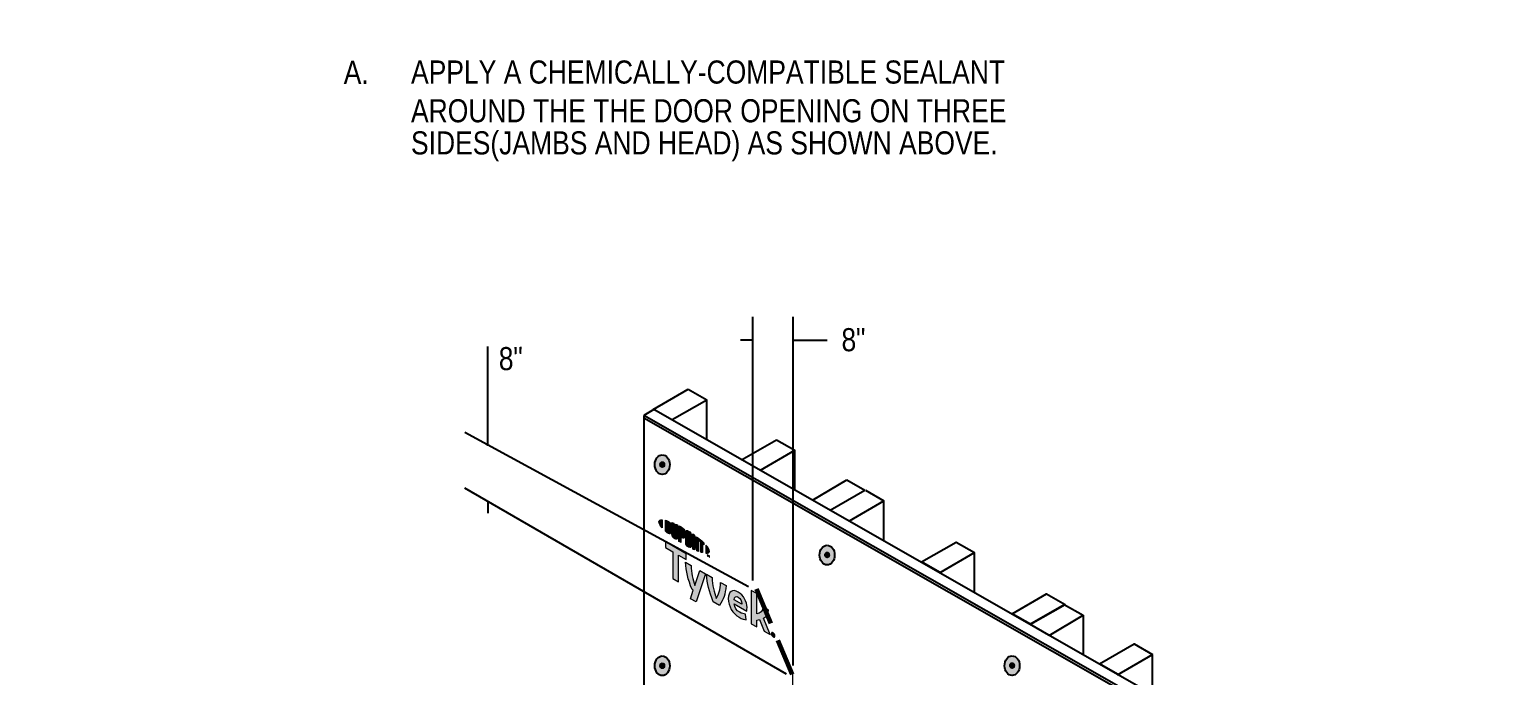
# Model space of a CAD drawing. Header units: inches. Extents: x -26 to 76, y -15 to 22.
# Drawn here: x -9.9 to 0.03, y -0.87 to 3.5 of the extents above; entities that cross this region are included whole.
import ezdxf

# ---------------------------------------------------------------- set-up
doc = ezdxf.new("R2010")
doc.units = ezdxf.units.IN
doc.header["$MEASUREMENT"] = 0
doc.linetypes.add('AI-Linetype-2', pattern=[0.375113, 0.250075, -0.125038])
for name, color, linetype, lineweight in [('.ATI-TEXT_2', 7, 'Continuous', 0), ('G-ANNO-TTLB', 7, 'Continuous', 0), ('LOGOS', 7, 'Continuous', 0), ('TYVEK', 7, 'Continuous', 0)]:
    doc.layers.add(name, color=color, linetype=linetype, lineweight=lineweight)

# ---------------------------------------------------------------- blocks, each defined once
blk = doc.blocks.new('Block_38')
at = {"layer": 'TYVEK', "color": 1, "lineweight": 25, "true_color": 0xff0000}
for p, q in [((-6.7948, 0.6857), (-6.7948, 1.3571)), ((-5.0335, -0.2675), (-6.9511, 0.7761)), ((-4.7752, -0.8599), (-6.9511, 0.3988)), ((-6.7948, 0.3084), (-6.7948, 0.2302))]:
    blk.add_line(p, q, dxfattribs=at)
at = {"layer": 'TYVEK', "insert": (-6.7203, 1.1944), "char_height": 0.2, "attachment_point": 7, "rotation": 0.99986}
blk.add_mtext('\\C1;\\c255;\\FArial Narrow|b0|i0|c1;\\H0.156298;\\W1.000002;8"', dxfattribs=at)
blk = doc.blocks.new('Block_42')
at = {"layer": 'TYVEK', "true_color": 0x003b71, "transparency": 33554687}
h = blk.add_hatch(color=156, dxfattribs=at)
h.dxf.hatch_style = 2
edge = h.paths.add_edge_path()
edge.add_ellipse((-3.2498, -0.8022), major_axis=(0, 0.0664), ratio=0.766948, start_angle=0, end_angle=360)
at = {"layer": 'TYVEK', "color": 252, "lineweight": 25, "true_color": 0x848484}
for p, q in [((-3.2498, -0.7846), (-3.2498, -0.8189)), ((-3.2633, -0.8017), (-3.2362, -0.8017))]:
    blk.add_line(p, q, dxfattribs=at)
at = {"layer": 'TYVEK', "color": 18, "lineweight": 25, "true_color": 0x000000}
blk.add_ellipse((-3.2498, -0.8022), major_axis=(0, 0.0664), ratio=0.766948, dxfattribs=at)
at = {"layer": 'TYVEK', "color": 252, "lineweight": 25, "true_color": 0x848484}
blk.add_ellipse((-3.2498, -0.8017), major_axis=(0, 0.0171), ratio=0.788846, dxfattribs=at)
blk = doc.blocks.new('Block_43')
at = {"layer": 'TYVEK', "true_color": 0x003b71, "transparency": 33554687}
h = blk.add_hatch(color=156, dxfattribs=at)
h.dxf.hatch_style = 2
edge = h.paths.add_edge_path()
edge.add_ellipse((-4.5009, -0.0536), major_axis=(0, 0.0664), ratio=0.766948, start_angle=0, end_angle=360)
at = {"layer": 'TYVEK', "color": 252, "lineweight": 25, "true_color": 0x848484}
for p, q in [((-4.5145, -0.0531), (-4.4874, -0.0531)), ((-4.5009, -0.036), (-4.5009, -0.0703))]:
    blk.add_line(p, q, dxfattribs=at)
at = {"layer": 'TYVEK', "color": 18, "lineweight": 25, "true_color": 0x000000}
blk.add_ellipse((-4.5009, -0.0536), major_axis=(0, 0.0664), ratio=0.766948, dxfattribs=at)
at = {"layer": 'TYVEK', "color": 252, "lineweight": 25, "true_color": 0x848484}
blk.add_ellipse((-4.5009, -0.0531), major_axis=(0, 0.0171), ratio=0.788846, dxfattribs=at)
blk = doc.blocks.new('Block_44')
at = {"layer": 'TYVEK', "true_color": 0x003b71, "transparency": 33554687}
h = blk.add_hatch(color=156, dxfattribs=at)
h.dxf.hatch_style = 2
edge = h.paths.add_edge_path()
edge.add_ellipse((-5.6158, 0.5583), major_axis=(0, 0.0664), ratio=0.766948, start_angle=0, end_angle=360)
at = {"layer": 'TYVEK', "color": 252, "lineweight": 25, "true_color": 0x848484}
for p, q in [((-5.6293, 0.5587), (-5.6023, 0.5587)), ((-5.6158, 0.5758), (-5.6158, 0.5416))]:
    blk.add_line(p, q, dxfattribs=at)
at = {"layer": 'TYVEK', "color": 18, "lineweight": 25, "true_color": 0x000000}
blk.add_ellipse((-5.6158, 0.5583), major_axis=(0, 0.0664), ratio=0.766948, dxfattribs=at)
at = {"layer": 'TYVEK', "color": 252, "lineweight": 25, "true_color": 0x848484}
blk.add_ellipse((-5.6158, 0.5587), major_axis=(0, 0.0171), ratio=0.788846, dxfattribs=at)
blk = doc.blocks.new('Block_47')
at = {"layer": 'TYVEK', "true_color": 0x003b71, "transparency": 33554687}
h = blk.add_hatch(color=156, dxfattribs=at)
h.dxf.hatch_style = 2
edge = h.paths.add_edge_path()
edge.add_ellipse((-5.6158, -0.8026), major_axis=(0, 0.0664), ratio=0.766948, start_angle=0, end_angle=360)
at = {"layer": 'TYVEK', "color": 252, "lineweight": 25, "true_color": 0x848484}
for p, q in [((-5.6158, -0.785), (-5.6158, -0.8193)), ((-5.6293, -0.8022), (-5.6023, -0.8022))]:
    blk.add_line(p, q, dxfattribs=at)
at = {"layer": 'TYVEK', "color": 18, "lineweight": 25, "true_color": 0x000000}
blk.add_ellipse((-5.6158, -0.8026), major_axis=(0, 0.0664), ratio=0.766948, dxfattribs=at)
at = {"layer": 'TYVEK', "color": 252, "lineweight": 25, "true_color": 0x848484}
blk.add_ellipse((-5.6158, -0.8022), major_axis=(0, 0.0171), ratio=0.788846, dxfattribs=at)
blk = doc.blocks.new('Block_231')
at = {"layer": '.ATI-TEXT_2', "char_height": 0.2, "attachment_point": 7}
for s, insert in [('\\C18;\\c0;\\FArial Narrow|b0|i0|c1;\\H0.156250;\\W1.000000;A.', (-7.7703, 3.1346)), ('\\C18;\\c0;\\FArial Narrow|b0|i0|c1;\\H0.156250;\\W1.000000;APPLY A CHEMICALLY-COMPATIBLE SEALANT ', (-7.3151, 3.1346)), ('\\C18;\\c0;\\FArial Narrow|b0|i0|c1;\\H0.156250;\\W1.000000;AROUND THE THE DOOR OPENING ON THREE', (-7.3153, 2.8726)), ('\\C18;\\c0;\\FArial Narrow|b0|i0|c1;\\H0.156250;\\W1.000000;SIDES(JAMBS AND HEAD) AS SHOWN ABOVE.', (-7.3153, 2.6105))]:
    blk.add_mtext(s, dxfattribs=dict(at, insert=insert))
blk = doc.blocks.new('Block_250')
at = {"layer": 'LOGOS', "true_color": 0x848484, "transparency": 33554687}
h = blk.add_hatch(color=252, dxfattribs=at)
h.dxf.hatch_style = 2
edge = h.paths.add_edge_path()
edge.add_spline(control_points=[(-5.6389, 0.1706), (-5.6389, 0.1606), (-5.6304, 0.1463), (-5.6156, 0.1297), (-5.6156, 0.1297), (-5.6156, 0.1844), (-5.6156, 0.1844), (-5.6304, 0.185), (-5.6389, 0.1805), (-5.6389, 0.1706)], knot_values=[0, 0, 0, 0, 1, 1, 1, 2, 2, 2, 3, 3, 3, 3], degree=3, periodic=0)
h = blk.add_hatch(color=252, dxfattribs=at)
h.dxf.hatch_style = 2
edge = h.paths.add_edge_path()
edge.add_spline(control_points=[(-5.5711, 0.1091), (-5.5711, 0.1049), (-5.5733, 0.1047), (-5.5759, 0.1063), (-5.578, 0.1074), (-5.5811, 0.1101), (-5.5837, 0.1124), (-5.5837, 0.1124), (-5.5837, 0.1648), (-5.5837, 0.1648), (-5.5811, 0.1641), (-5.578, 0.1631), (-5.5759, 0.1619), (-5.5733, 0.1604), (-5.5711, 0.1577), (-5.5711, 0.1535), (-5.5711, 0.1535), (-5.5711, 0.1091), (-5.5711, 0.1091)], knot_values=[0, 0, 0, 0, 1, 1, 1, 2, 2, 2, 3, 3, 3, 4, 4, 4, 5, 5, 5, 6, 6, 6, 6], degree=3, periodic=0)
edge = h.paths.add_edge_path()
edge.add_spline(control_points=[(-5.5742, 0.1746), (-5.5784, 0.177), (-5.5843, 0.179), (-5.5951, 0.1814), (-5.5951, 0.1814), (-5.5951, 0.1089), (-5.5951, 0.1089), (-5.5856, 0.1001), (-5.5784, 0.094), (-5.5742, 0.0916), (-5.5647, 0.0861), (-5.5593, 0.0897), (-5.5593, 0.1004), (-5.5593, 0.1004), (-5.5593, 0.1486), (-5.5593, 0.1486), (-5.5593, 0.1593), (-5.5647, 0.1691), (-5.5742, 0.1746)], knot_values=[0, 0, 0, 0, 1, 1, 1, 2, 2, 2, 3, 3, 3, 4, 4, 4, 5, 5, 5, 6, 6, 6, 6], degree=3, periodic=0)
h = blk.add_hatch(color=252, dxfattribs=at)
h.dxf.hatch_style = 2
edge = h.paths.add_edge_path()
edge.add_spline(control_points=[(-5.5261, 0.0746), (-5.5261, 0.0704), (-5.5273, 0.0684), (-5.5319, 0.0717), (-5.5364, 0.0749), (-5.5376, 0.0778), (-5.5376, 0.0828), (-5.5376, 0.0828), (-5.5376, 0.1617), (-5.5376, 0.1617), (-5.5406, 0.1631), (-5.5472, 0.1659), (-5.5501, 0.1671), (-5.5501, 0.1671), (-5.5501, 0.0872), (-5.5501, 0.0872), (-5.5501, 0.0744), (-5.5447, 0.0663), (-5.5319, 0.0573), (-5.5202, 0.049), (-5.513, 0.0516), (-5.513, 0.0658), (-5.513, 0.0658), (-5.513, 0.1502), (-5.513, 0.1502), (-5.5155, 0.1514), (-5.5235, 0.1553), (-5.5261, 0.1565), (-5.5261, 0.1565), (-5.5261, 0.0746), (-5.5261, 0.0746)], knot_values=[0, 0, 0, 0, 1, 1, 1, 2, 2, 2, 3, 3, 3, 4, 4, 4, 5, 5, 5, 6, 6, 6, 7, 7, 7, 8, 8, 8, 9, 9, 9, 10, 10, 10, 10], degree=3, periodic=0)
h = blk.add_hatch(color=252, dxfattribs=at)
h.dxf.hatch_style = 2
edge = h.paths.add_edge_path()
edge.add_spline(control_points=[(-5.4786, 0.0818), (-5.4786, 0.0773), (-5.48, 0.0758), (-5.4853, 0.0788), (-5.4853, 0.0788), (-5.4898, 0.0814), (-5.4898, 0.0814), (-5.4898, 0.0814), (-5.4898, 0.1234), (-5.4898, 0.1234), (-5.4878, 0.1223), (-5.4867, 0.1217), (-5.4855, 0.121), (-5.4798, 0.1177), (-5.4786, 0.1145), (-5.4786, 0.1099), (-5.4786, 0.1099), (-5.4786, 0.0818), (-5.4786, 0.0818)], knot_values=[0, 0, 0, 0, 1, 1, 1, 2, 2, 2, 3, 3, 3, 4, 4, 4, 5, 5, 5, 6, 6, 6, 6], degree=3, periodic=0)
edge = h.paths.add_edge_path()
edge.add_spline(control_points=[(-5.4847, 0.1354), (-5.487, 0.1367), (-5.4953, 0.1412), (-5.5029, 0.145), (-5.5029, 0.145), (-5.5029, 0.0387), (-5.5029, 0.0387), (-5.5003, 0.0371), (-5.4935, 0.0328), (-5.4898, 0.0306), (-5.4898, 0.0306), (-5.4898, 0.0666), (-5.4898, 0.0666), (-5.4898, 0.0666), (-5.4847, 0.0637), (-5.4847, 0.0637), (-5.4711, 0.0559), (-5.4654, 0.0596), (-5.4654, 0.0731), (-5.4654, 0.0731), (-5.4654, 0.1044), (-5.4654, 0.1044), (-5.4654, 0.1177), (-5.4718, 0.1279), (-5.4847, 0.1354)], knot_values=[0, 0, 0, 0, 1, 1, 1, 2, 2, 2, 3, 3, 3, 4, 4, 4, 5, 5, 5, 6, 6, 6, 7, 7, 7, 8, 8, 8, 8], degree=3, periodic=0)
h = blk.add_hatch(color=252, dxfattribs=at)
h.dxf.hatch_style = 2
edge = h.paths.add_edge_path()
edge.add_spline(control_points=[(-5.432, 0.0179), (-5.432, 0.0137), (-5.4333, 0.0122), (-5.4379, 0.0147), (-5.4426, 0.0173), (-5.4439, 0.0204), (-5.4439, 0.0247), (-5.4439, 0.0247), (-5.4439, 0.091), (-5.4439, 0.091), (-5.4439, 0.0953), (-5.4426, 0.097), (-5.4379, 0.0941), (-5.4333, 0.0913), (-5.432, 0.0883), (-5.432, 0.0841), (-5.432, 0.0841), (-5.432, 0.0179), (-5.432, 0.0179)], knot_values=[0, 0, 0, 0, 1, 1, 1, 2, 2, 2, 3, 3, 3, 4, 4, 4, 5, 5, 5, 6, 6, 6, 6], degree=3, periodic=0)
edge = h.paths.add_edge_path()
edge.add_spline(control_points=[(-5.4379, 0.109), (-5.45, 0.1166), (-5.4571, 0.1146), (-5.4571, 0.1006), (-5.4571, 0.1006), (-5.4571, 0.0311), (-5.4571, 0.0311), (-5.4571, 0.0163), (-5.4506, 0.0065), (-5.4379, -0.0002), (-5.4254, -0.0068), (-5.4189, -0.0051), (-5.4189, 0.0106), (-5.4189, 0.0106), (-5.4189, 0.0769), (-5.4189, 0.0769), (-5.4189, 0.0919), (-5.4248, 0.1007), (-5.4379, 0.109)], knot_values=[0, 0, 0, 0, 1, 1, 1, 2, 2, 2, 3, 3, 3, 4, 4, 4, 5, 5, 5, 6, 6, 6, 6], degree=3, periodic=0)
h = blk.add_hatch(color=252, dxfattribs=at)
h.dxf.hatch_style = 2
edge = h.paths.add_edge_path()
edge.add_spline(control_points=[(-5.3827, 0.0179), (-5.3827, 0.0179), (-5.3972, 0.0803), (-5.3972, 0.0803), (-5.4011, 0.0832), (-5.4059, 0.0865), (-5.4095, 0.089), (-5.4095, 0.089), (-5.4095, -0.013), (-5.4095, -0.013), (-5.4069, -0.0142), (-5.4004, -0.0171), (-5.397, -0.0186), (-5.397, -0.0186), (-5.398, 0.0421), (-5.398, 0.0421), (-5.398, 0.0421), (-5.3827, -0.0245), (-5.3827, -0.0245), (-5.3795, -0.0258), (-5.3747, -0.0276), (-5.3716, -0.0287), (-5.3716, -0.0287), (-5.3716, 0.0609), (-5.3716, 0.0609), (-5.3749, 0.0635), (-5.3808, 0.0681), (-5.3836, 0.0703), (-5.3836, 0.0703), (-5.3827, 0.0179), (-5.3827, 0.0179)], knot_values=[0, 0, 0, 0, 1, 1, 1, 2, 2, 2, 3, 3, 3, 4, 4, 4, 5, 5, 5, 6, 6, 6, 7, 7, 7, 8, 8, 8, 9, 9, 9, 10, 10, 10, 10], degree=3, periodic=0)
h = blk.add_hatch(color=252, dxfattribs=at)
h.dxf.hatch_style = 2
edge = h.paths.add_edge_path()
edge.add_spline(control_points=[(-5.3652, 0.0415), (-5.3619, 0.039), (-5.3588, 0.0364), (-5.3557, 0.0339), (-5.3557, 0.0339), (-5.3557, -0.0339), (-5.3557, -0.0339), (-5.3528, -0.0348), (-5.3475, -0.0363), (-5.344, -0.0371), (-5.344, -0.0371), (-5.344, 0.0239), (-5.344, 0.0239), (-5.3406, 0.021), (-5.3374, 0.0181), (-5.3345, 0.0155), (-5.3345, 0.0155), (-5.3345, 0.0286), (-5.3345, 0.0286), (-5.3437, 0.0376), (-5.3536, 0.0463), (-5.3652, 0.0557), (-5.3652, 0.0557), (-5.3652, 0.0415), (-5.3652, 0.0415)], knot_values=[0, 0, 0, 0, 1, 1, 1, 2, 2, 2, 3, 3, 3, 4, 4, 4, 5, 5, 5, 6, 6, 6, 7, 7, 7, 8, 8, 8, 8], degree=3, periodic=0)
h = blk.add_hatch(color=252, dxfattribs=at)
h.dxf.hatch_style = 2
edge = h.paths.add_edge_path()
edge.add_spline(control_points=[(-5.2972, -0.0267), (-5.2972, -0.0368), (-5.3057, -0.0412), (-5.3205, -0.0407), (-5.3205, -0.0407), (-5.3205, 0.014), (-5.3205, 0.014), (-5.3057, -0.0025), (-5.2972, -0.0168), (-5.2972, -0.0267)], knot_values=[0, 0, 0, 0, 1, 1, 1, 2, 2, 2, 3, 3, 3, 3], degree=3, periodic=0)
h = blk.add_hatch(color=252, dxfattribs=at)
h.dxf.hatch_style = 2
edge = h.paths.add_edge_path()
edge.add_spline(control_points=[(-5.3041, -0.0557), (-5.3041, -0.0557), (-5.3027, -0.0565), (-5.3027, -0.0565), (-5.3027, -0.0565), (-5.3006, -0.0614), (-5.3006, -0.0614), (-5.3006, -0.0614), (-5.2985, -0.0589), (-5.2985, -0.0589), (-5.2985, -0.0589), (-5.2972, -0.0597), (-5.2972, -0.0597), (-5.2972, -0.0597), (-5.2972, -0.0676), (-5.2972, -0.0676), (-5.2972, -0.0676), (-5.2984, -0.0668), (-5.2984, -0.0668), (-5.2984, -0.0668), (-5.2984, -0.0612), (-5.2984, -0.0612), (-5.2984, -0.0612), (-5.3006, -0.0638), (-5.3006, -0.0638), (-5.3006, -0.0638), (-5.3007, -0.0637), (-5.3007, -0.0637), (-5.3007, -0.0637), (-5.3028, -0.0587), (-5.3028, -0.0587), (-5.3028, -0.0587), (-5.3028, -0.0643), (-5.3028, -0.0643), (-5.3028, -0.0643), (-5.3041, -0.0636), (-5.3041, -0.0636), (-5.3041, -0.0636), (-5.3041, -0.0557), (-5.3041, -0.0557)], knot_values=[0, 0, 0, 0, 1, 1, 1, 2, 2, 2, 3, 3, 3, 4, 4, 4, 5, 5, 5, 6, 6, 6, 7, 7, 7, 8, 8, 8, 9, 9, 9, 10, 10, 10, 11, 11, 11, 12, 12, 12, 13, 13, 13, 13], degree=3, periodic=0)
edge = h.paths.add_edge_path()
edge.add_spline(control_points=[(-5.309, -0.0542), (-5.309, -0.0542), (-5.3111, -0.053), (-5.3111, -0.053), (-5.3111, -0.053), (-5.3111, -0.0516), (-5.3111, -0.0516), (-5.3111, -0.0516), (-5.3056, -0.0548), (-5.3056, -0.0548), (-5.3056, -0.0548), (-5.3056, -0.0562), (-5.3056, -0.0562), (-5.3056, -0.0562), (-5.3077, -0.055), (-5.3077, -0.055), (-5.3077, -0.055), (-5.3077, -0.0615), (-5.3077, -0.0615), (-5.3077, -0.0615), (-5.309, -0.0607), (-5.309, -0.0607), (-5.309, -0.0607), (-5.309, -0.0542), (-5.309, -0.0542)], knot_values=[0, 0, 0, 0, 1, 1, 1, 2, 2, 2, 3, 3, 3, 4, 4, 4, 5, 5, 5, 6, 6, 6, 7, 7, 7, 8, 8, 8, 8], degree=3, periodic=0)
at = {"layer": 'LOGOS'}
for points, knots in [([(-5.6389, 0.1706), (-5.6389, 0.1606), (-5.6304, 0.1463), (-5.6156, 0.1297), (-5.6156, 0.1297), (-5.6156, 0.1844), (-5.6156, 0.1844), (-5.6304, 0.185), (-5.6389, 0.1805), (-5.6389, 0.1706)], [0, 0, 0, 0, 1, 1, 1, 2, 2, 2, 3, 3, 3, 3]), ([(-5.5742, 0.1746), (-5.5784, 0.177), (-5.5843, 0.179), (-5.5951, 0.1814), (-5.5951, 0.1814), (-5.5951, 0.1089), (-5.5951, 0.1089), (-5.5856, 0.1001), (-5.5784, 0.094), (-5.5742, 0.0916), (-5.5647, 0.0861), (-5.5593, 0.0897), (-5.5593, 0.1004), (-5.5593, 0.1004), (-5.5593, 0.1486), (-5.5593, 0.1486), (-5.5593, 0.1593), (-5.5647, 0.1691), (-5.5742, 0.1746)], [0, 0, 0, 0, 1, 1, 1, 2, 2, 2, 3, 3, 3, 4, 4, 4, 5, 5, 5, 6, 6, 6, 6]), ([(-5.5711, 0.1091), (-5.5711, 0.1049), (-5.5733, 0.1047), (-5.5759, 0.1063), (-5.578, 0.1074), (-5.5811, 0.1101), (-5.5837, 0.1124), (-5.5837, 0.1124), (-5.5837, 0.1648), (-5.5837, 0.1648), (-5.5811, 0.1641), (-5.578, 0.1631), (-5.5759, 0.1619), (-5.5733, 0.1604), (-5.5711, 0.1577), (-5.5711, 0.1535), (-5.5711, 0.1535), (-5.5711, 0.1091), (-5.5711, 0.1091)], [0, 0, 0, 0, 1, 1, 1, 2, 2, 2, 3, 3, 3, 4, 4, 4, 5, 5, 5, 6, 6, 6, 6]), ([(-5.5261, 0.0746), (-5.5261, 0.0704), (-5.5273, 0.0684), (-5.5319, 0.0717), (-5.5364, 0.0749), (-5.5376, 0.0778), (-5.5376, 0.0828), (-5.5376, 0.0828), (-5.5376, 0.1617), (-5.5376, 0.1617), (-5.5406, 0.1631), (-5.5472, 0.1659), (-5.5501, 0.1671), (-5.5501, 0.1671), (-5.5501, 0.0872), (-5.5501, 0.0872), (-5.5501, 0.0744), (-5.5447, 0.0663), (-5.5319, 0.0573), (-5.5202, 0.049), (-5.513, 0.0516), (-5.513, 0.0658), (-5.513, 0.0658), (-5.513, 0.1502), (-5.513, 0.1502), (-5.5155, 0.1514), (-5.5235, 0.1553), (-5.5261, 0.1565), (-5.5261, 0.1565), (-5.5261, 0.0746), (-5.5261, 0.0746)], [0, 0, 0, 0, 1, 1, 1, 2, 2, 2, 3, 3, 3, 4, 4, 4, 5, 5, 5, 6, 6, 6, 7, 7, 7, 8, 8, 8, 9, 9, 9, 10, 10, 10, 10]), ([(-5.4847, 0.1354), (-5.487, 0.1367), (-5.4953, 0.1412), (-5.5029, 0.145), (-5.5029, 0.145), (-5.5029, 0.0387), (-5.5029, 0.0387), (-5.5003, 0.0371), (-5.4935, 0.0328), (-5.4898, 0.0306), (-5.4898, 0.0306), (-5.4898, 0.0666), (-5.4898, 0.0666), (-5.4898, 0.0666), (-5.4847, 0.0637), (-5.4847, 0.0637), (-5.4711, 0.0559), (-5.4654, 0.0596), (-5.4654, 0.0731), (-5.4654, 0.0731), (-5.4654, 0.1044), (-5.4654, 0.1044), (-5.4654, 0.1177), (-5.4718, 0.1279), (-5.4847, 0.1354)], [0, 0, 0, 0, 1, 1, 1, 2, 2, 2, 3, 3, 3, 4, 4, 4, 5, 5, 5, 6, 6, 6, 7, 7, 7, 8, 8, 8, 8]), ([(-5.4786, 0.0818), (-5.4786, 0.0773), (-5.48, 0.0758), (-5.4853, 0.0788), (-5.4853, 0.0788), (-5.4898, 0.0814), (-5.4898, 0.0814), (-5.4898, 0.0814), (-5.4898, 0.1234), (-5.4898, 0.1234), (-5.4878, 0.1223), (-5.4867, 0.1217), (-5.4855, 0.121), (-5.4798, 0.1177), (-5.4786, 0.1145), (-5.4786, 0.1099), (-5.4786, 0.1099), (-5.4786, 0.0818), (-5.4786, 0.0818)], [0, 0, 0, 0, 1, 1, 1, 2, 2, 2, 3, 3, 3, 4, 4, 4, 5, 5, 5, 6, 6, 6, 6]), ([(-5.4379, 0.109), (-5.45, 0.1166), (-5.4571, 0.1146), (-5.4571, 0.1006), (-5.4571, 0.1006), (-5.4571, 0.0311), (-5.4571, 0.0311), (-5.4571, 0.0163), (-5.4506, 0.0065), (-5.4379, -0.0002), (-5.4254, -0.0068), (-5.4189, -0.0051), (-5.4189, 0.0106), (-5.4189, 0.0106), (-5.4189, 0.0769), (-5.4189, 0.0769), (-5.4189, 0.0919), (-5.4248, 0.1007), (-5.4379, 0.109)], [0, 0, 0, 0, 1, 1, 1, 2, 2, 2, 3, 3, 3, 4, 4, 4, 5, 5, 5, 6, 6, 6, 6]), ([(-5.432, 0.0179), (-5.432, 0.0137), (-5.4333, 0.0122), (-5.4379, 0.0147), (-5.4426, 0.0173), (-5.4439, 0.0204), (-5.4439, 0.0247), (-5.4439, 0.0247), (-5.4439, 0.091), (-5.4439, 0.091), (-5.4439, 0.0953), (-5.4426, 0.097), (-5.4379, 0.0941), (-5.4333, 0.0913), (-5.432, 0.0883), (-5.432, 0.0841), (-5.432, 0.0841), (-5.432, 0.0179), (-5.432, 0.0179)], [0, 0, 0, 0, 1, 1, 1, 2, 2, 2, 3, 3, 3, 4, 4, 4, 5, 5, 5, 6, 6, 6, 6]), ([(-5.3827, 0.0179), (-5.3827, 0.0179), (-5.3972, 0.0803), (-5.3972, 0.0803), (-5.4011, 0.0832), (-5.4059, 0.0865), (-5.4095, 0.089), (-5.4095, 0.089), (-5.4095, -0.013), (-5.4095, -0.013), (-5.4069, -0.0142), (-5.4004, -0.0171), (-5.397, -0.0186), (-5.397, -0.0186), (-5.398, 0.0421), (-5.398, 0.0421), (-5.398, 0.0421), (-5.3827, -0.0245), (-5.3827, -0.0245), (-5.3795, -0.0258), (-5.3747, -0.0276), (-5.3716, -0.0287), (-5.3716, -0.0287), (-5.3716, 0.0609), (-5.3716, 0.0609), (-5.3749, 0.0635), (-5.3808, 0.0681), (-5.3836, 0.0703), (-5.3836, 0.0703), (-5.3827, 0.0179), (-5.3827, 0.0179)], [0, 0, 0, 0, 1, 1, 1, 2, 2, 2, 3, 3, 3, 4, 4, 4, 5, 5, 5, 6, 6, 6, 7, 7, 7, 8, 8, 8, 9, 9, 9, 10, 10, 10, 10]), ([(-5.3652, 0.0415), (-5.3619, 0.039), (-5.3588, 0.0364), (-5.3557, 0.0339), (-5.3557, 0.0339), (-5.3557, -0.0339), (-5.3557, -0.0339), (-5.3528, -0.0348), (-5.3475, -0.0363), (-5.344, -0.0371), (-5.344, -0.0371), (-5.344, 0.0239), (-5.344, 0.0239), (-5.3406, 0.021), (-5.3374, 0.0181), (-5.3345, 0.0155), (-5.3345, 0.0155), (-5.3345, 0.0286), (-5.3345, 0.0286), (-5.3437, 0.0376), (-5.3536, 0.0463), (-5.3652, 0.0557), (-5.3652, 0.0557), (-5.3652, 0.0415), (-5.3652, 0.0415)], [0, 0, 0, 0, 1, 1, 1, 2, 2, 2, 3, 3, 3, 4, 4, 4, 5, 5, 5, 6, 6, 6, 7, 7, 7, 8, 8, 8, 8]), ([(-5.2972, -0.0267), (-5.2972, -0.0368), (-5.3057, -0.0412), (-5.3205, -0.0407), (-5.3205, -0.0407), (-5.3205, 0.014), (-5.3205, 0.014), (-5.3057, -0.0025), (-5.2972, -0.0168), (-5.2972, -0.0267)], [0, 0, 0, 0, 1, 1, 1, 2, 2, 2, 3, 3, 3, 3]), ([(-5.309, -0.0542), (-5.309, -0.0542), (-5.3111, -0.053), (-5.3111, -0.053), (-5.3111, -0.053), (-5.3111, -0.0516), (-5.3111, -0.0516), (-5.3111, -0.0516), (-5.3056, -0.0548), (-5.3056, -0.0548), (-5.3056, -0.0548), (-5.3056, -0.0562), (-5.3056, -0.0562), (-5.3056, -0.0562), (-5.3077, -0.055), (-5.3077, -0.055), (-5.3077, -0.055), (-5.3077, -0.0615), (-5.3077, -0.0615), (-5.3077, -0.0615), (-5.309, -0.0607), (-5.309, -0.0607), (-5.309, -0.0607), (-5.309, -0.0542), (-5.309, -0.0542)], [0, 0, 0, 0, 1, 1, 1, 2, 2, 2, 3, 3, 3, 4, 4, 4, 5, 5, 5, 6, 6, 6, 7, 7, 7, 8, 8, 8, 8]), ([(-5.3041, -0.0557), (-5.3041, -0.0557), (-5.3027, -0.0565), (-5.3027, -0.0565), (-5.3027, -0.0565), (-5.3006, -0.0614), (-5.3006, -0.0614), (-5.3006, -0.0614), (-5.2985, -0.0589), (-5.2985, -0.0589), (-5.2985, -0.0589), (-5.2972, -0.0597), (-5.2972, -0.0597), (-5.2972, -0.0597), (-5.2972, -0.0676), (-5.2972, -0.0676), (-5.2972, -0.0676), (-5.2984, -0.0668), (-5.2984, -0.0668), (-5.2984, -0.0668), (-5.2984, -0.0612), (-5.2984, -0.0612), (-5.2984, -0.0612), (-5.3006, -0.0638), (-5.3006, -0.0638), (-5.3006, -0.0638), (-5.3007, -0.0637), (-5.3007, -0.0637), (-5.3007, -0.0637), (-5.3028, -0.0587), (-5.3028, -0.0587), (-5.3028, -0.0587), (-5.3028, -0.0643), (-5.3028, -0.0643), (-5.3028, -0.0643), (-5.3041, -0.0636), (-5.3041, -0.0636), (-5.3041, -0.0636), (-5.3041, -0.0557), (-5.3041, -0.0557)], [0, 0, 0, 0, 1, 1, 1, 2, 2, 2, 3, 3, 3, 4, 4, 4, 5, 5, 5, 6, 6, 6, 7, 7, 7, 8, 8, 8, 9, 9, 9, 10, 10, 10, 11, 11, 11, 12, 12, 12, 13, 13, 13, 13])]:
    blk.add_open_spline(points, degree=3, knots=knots, dxfattribs=at)
blk = doc.blocks.new('Block_254')
at = {"layer": 'LOGOS', "true_color": 0x848484, "transparency": 33554687}
h = blk.add_hatch(color=252, dxfattribs=at)
h.dxf.hatch_style = 2
h.paths.add_polyline_path([(-5.4548, -0.0451), (-5.5951, 0.0359), (-5.5951, -0.0022), (-5.5445, -0.0315), (-5.5445, -0.212), (-5.5055, -0.2345), (-5.5055, -0.054), (-5.4548, -0.0832)])
h = blk.add_hatch(color=252, dxfattribs=at)
h.dxf.hatch_style = 2
edge = h.paths.add_edge_path()
edge.add_spline(control_points=[(-5.2216, -0.2388), (-5.2241, -0.2908), (-5.2344, -0.321), (-5.2505, -0.347), (-5.266, -0.3028), (-5.2761, -0.2608), (-5.2791, -0.2056), (-5.2791, -0.2056), (-5.317, -0.1838), (-5.317, -0.1838), (-5.3129, -0.2489), (-5.3006, -0.2962), (-5.2712, -0.3698), (-5.2712, -0.3698), (-5.2295, -0.3938), (-5.2295, -0.3938), (-5.2012, -0.3537), (-5.1895, -0.3201), (-5.184, -0.2605), (-5.184, -0.2605), (-5.2216, -0.2388), (-5.2216, -0.2388)], knot_values=[0, 0, 0, 0, 1, 1, 1, 2, 2, 2, 3, 3, 3, 4, 4, 4, 5, 5, 5, 6, 6, 6, 7, 7, 7, 7], degree=3, periodic=0)
h = blk.add_hatch(color=252, dxfattribs=at)
h.dxf.hatch_style = 2
edge = h.paths.add_edge_path()
edge.add_spline(control_points=[(-5.1304, -0.3561), (-5.1304, -0.3561), (-5.0786, -0.386), (-5.0786, -0.386), (-5.0786, -0.386), (-5.0786, -0.3823), (-5.0786, -0.3823), (-5.0786, -0.3648), (-5.0868, -0.3473), (-5.1018, -0.3386), (-5.1176, -0.3295), (-5.1279, -0.3363), (-5.1304, -0.3561)], knot_values=[0, 0, 0, 0, 1, 1, 1, 2, 2, 2, 3, 3, 3, 4, 4, 4, 4], degree=3, periodic=0)
edge = h.paths.add_edge_path()
edge.add_spline(control_points=[(-5.0478, -0.4919), (-5.0598, -0.4912), (-5.0775, -0.4853), (-5.0955, -0.4749), (-5.1394, -0.4496), (-5.1693, -0.4005), (-5.1693, -0.3486), (-5.1693, -0.299), (-5.1418, -0.2811), (-5.1018, -0.3043), (-5.0661, -0.3249), (-5.0427, -0.3674), (-5.0427, -0.4093), (-5.0427, -0.4186), (-5.0432, -0.4264), (-5.0437, -0.4324), (-5.0437, -0.4324), (-5.1298, -0.3827), (-5.1298, -0.3827), (-5.1263, -0.4097), (-5.1135, -0.4283), (-5.0917, -0.4409), (-5.0783, -0.4486), (-5.0655, -0.4526), (-5.0538, -0.4537), (-5.0538, -0.4537), (-5.0478, -0.4919), (-5.0478, -0.4919)], knot_values=[0, 0, 0, 0, 1, 1, 1, 2, 2, 2, 3, 3, 3, 4, 4, 4, 5, 5, 5, 6, 6, 6, 7, 7, 7, 8, 8, 8, 9, 9, 9, 9], degree=3, periodic=0)
h = blk.add_hatch(color=252, dxfattribs=at)
h.dxf.hatch_style = 2
edge = h.paths.add_edge_path()
edge.add_spline(control_points=[(-4.9312, -0.4808), (-4.9312, -0.4808), (-4.886, -0.5921), (-4.886, -0.5921), (-4.886, -0.5921), (-4.9269, -0.5686), (-4.9269, -0.5686), (-4.9269, -0.5686), (-4.9582, -0.4896), (-4.9582, -0.4896), (-4.9639, -0.491), (-4.9699, -0.4922), (-4.9765, -0.4931), (-4.9765, -0.4931), (-4.9765, -0.5399), (-4.9765, -0.5399), (-4.9765, -0.5399), (-5.0141, -0.5182), (-5.0141, -0.5182), (-5.0141, -0.5182), (-5.0141, -0.2943), (-5.0141, -0.2943), (-5.0141, -0.2943), (-4.9765, -0.3138), (-4.9765, -0.3138), (-4.9765, -0.3138), (-4.9765, -0.4516), (-4.9765, -0.4516), (-4.9509, -0.4473), (-4.9383, -0.4327), (-4.934, -0.4049), (-4.934, -0.4049), (-4.8966, -0.4264), (-4.8966, -0.4264), (-4.8975, -0.4528), (-4.9094, -0.4699), (-4.9312, -0.4808)], knot_values=[0, 0, 0, 0, 1, 1, 1, 2, 2, 2, 3, 3, 3, 4, 4, 4, 5, 5, 5, 6, 6, 6, 7, 7, 7, 8, 8, 8, 9, 9, 9, 10, 10, 10, 11, 11, 11, 12, 12, 12, 12], degree=3, periodic=0)
at = {"layer": 'LOGOS'}
blk.add_lwpolyline([(-5.4548, -0.0451), (-5.5951, 0.0359), (-5.5951, -0.0022), (-5.5445, -0.0315), (-5.5445, -0.212), (-5.5055, -0.2345), (-5.5055, -0.054), (-5.4548, -0.0832)], close=True, dxfattribs=at)
for points, knots in [([(-5.2216, -0.2388), (-5.2241, -0.2908), (-5.2344, -0.321), (-5.2505, -0.347), (-5.266, -0.3028), (-5.2761, -0.2608), (-5.2791, -0.2056), (-5.2791, -0.2056), (-5.317, -0.1838), (-5.317, -0.1838), (-5.3129, -0.2489), (-5.3006, -0.2962), (-5.2712, -0.3698), (-5.2712, -0.3698), (-5.2295, -0.3938), (-5.2295, -0.3938), (-5.2012, -0.3537), (-5.1895, -0.3201), (-5.184, -0.2605), (-5.184, -0.2605), (-5.2216, -0.2388), (-5.2216, -0.2388)], [0, 0, 0, 0, 1, 1, 1, 2, 2, 2, 3, 3, 3, 4, 4, 4, 5, 5, 5, 6, 6, 6, 7, 7, 7, 7]), ([(-5.0478, -0.4919), (-5.0598, -0.4912), (-5.0775, -0.4853), (-5.0955, -0.4749), (-5.1394, -0.4496), (-5.1693, -0.4005), (-5.1693, -0.3486), (-5.1693, -0.299), (-5.1418, -0.2811), (-5.1018, -0.3043), (-5.0661, -0.3249), (-5.0427, -0.3674), (-5.0427, -0.4093), (-5.0427, -0.4186), (-5.0432, -0.4264), (-5.0437, -0.4324), (-5.0437, -0.4324), (-5.1298, -0.3827), (-5.1298, -0.3827), (-5.1263, -0.4097), (-5.1135, -0.4283), (-5.0917, -0.4409), (-5.0783, -0.4486), (-5.0655, -0.4526), (-5.0538, -0.4537), (-5.0538, -0.4537), (-5.0478, -0.4919), (-5.0478, -0.4919)], [0, 0, 0, 0, 1, 1, 1, 2, 2, 2, 3, 3, 3, 4, 4, 4, 5, 5, 5, 6, 6, 6, 7, 7, 7, 8, 8, 8, 9, 9, 9, 9]), ([(-4.9312, -0.4808), (-4.9312, -0.4808), (-4.886, -0.5921), (-4.886, -0.5921), (-4.886, -0.5921), (-4.9269, -0.5686), (-4.9269, -0.5686), (-4.9269, -0.5686), (-4.9582, -0.4896), (-4.9582, -0.4896), (-4.9639, -0.491), (-4.9699, -0.4922), (-4.9765, -0.4931), (-4.9765, -0.4931), (-4.9765, -0.5399), (-4.9765, -0.5399), (-4.9765, -0.5399), (-5.0141, -0.5182), (-5.0141, -0.5182), (-5.0141, -0.5182), (-5.0141, -0.2943), (-5.0141, -0.2943), (-5.0141, -0.2943), (-4.9765, -0.3138), (-4.9765, -0.3138), (-4.9765, -0.3138), (-4.9765, -0.4516), (-4.9765, -0.4516), (-4.9509, -0.4473), (-4.9383, -0.4327), (-4.934, -0.4049), (-4.934, -0.4049), (-4.8966, -0.4264), (-4.8966, -0.4264), (-4.8975, -0.4528), (-4.9094, -0.4699), (-4.9312, -0.4808)], [0, 0, 0, 0, 1, 1, 1, 2, 2, 2, 3, 3, 3, 4, 4, 4, 5, 5, 5, 6, 6, 6, 7, 7, 7, 8, 8, 8, 9, 9, 9, 10, 10, 10, 11, 11, 11, 12, 12, 12, 12]), ([(-5.1304, -0.3561), (-5.1304, -0.3561), (-5.0786, -0.386), (-5.0786, -0.386), (-5.0786, -0.386), (-5.0786, -0.3823), (-5.0786, -0.3823), (-5.0786, -0.3648), (-5.0868, -0.3473), (-5.1018, -0.3386), (-5.1176, -0.3295), (-5.1279, -0.3363), (-5.1304, -0.3561)], [0, 0, 0, 0, 1, 1, 1, 2, 2, 2, 3, 3, 3, 4, 4, 4, 4])]:
    blk.add_open_spline(points, degree=3, knots=knots, dxfattribs=at)
blk = doc.blocks.new('Block_253')
at = {"layer": 'LOGOS', "true_color": 0x848484, "transparency": 33554687}
h = blk.add_hatch(color=252, dxfattribs=at)
h.dxf.hatch_style = 2
edge = h.paths.add_edge_path()
edge.add_spline(control_points=[(-5.3612, -0.1582), (-5.3612, -0.1582), (-5.395, -0.2588), (-5.395, -0.2588), (-5.4093, -0.2168), (-5.4187, -0.176), (-5.4215, -0.1234), (-5.4215, -0.1234), (-5.4594, -0.1015), (-5.4594, -0.1015), (-5.4553, -0.1667), (-5.443, -0.214), (-5.4136, -0.2875), (-5.4136, -0.2875), (-5.4061, -0.2919), (-5.4061, -0.2919), (-5.4061, -0.2919), (-5.4253, -0.3494), (-5.4253, -0.3494), (-5.4253, -0.3494), (-5.3877, -0.3711), (-5.3877, -0.3711), (-5.3877, -0.3711), (-5.3236, -0.1799), (-5.3236, -0.1799), (-5.3236, -0.1799), (-5.3612, -0.1582), (-5.3612, -0.1582)], knot_values=[0, 0, 0, 0, 1, 1, 1, 2, 2, 2, 3, 3, 3, 4, 4, 4, 5, 5, 5, 6, 6, 6, 7, 7, 7, 8, 8, 8, 9, 9, 9, 9], degree=3, periodic=0)
at = {"layer": 'LOGOS'}
blk.add_open_spline([(-5.3612, -0.1582), (-5.3612, -0.1582), (-5.395, -0.2588), (-5.395, -0.2588), (-5.4093, -0.2168), (-5.4187, -0.176), (-5.4215, -0.1234), (-5.4215, -0.1234), (-5.4594, -0.1015), (-5.4594, -0.1015), (-5.4553, -0.1667), (-5.443, -0.214), (-5.4136, -0.2875), (-5.4136, -0.2875), (-5.4061, -0.2919), (-5.4061, -0.2919), (-5.4061, -0.2919), (-5.4253, -0.3494), (-5.4253, -0.3494), (-5.4253, -0.3494), (-5.3877, -0.3711), (-5.3877, -0.3711), (-5.3877, -0.3711), (-5.3236, -0.1799), (-5.3236, -0.1799), (-5.3236, -0.1799), (-5.3612, -0.1582), (-5.3612, -0.1582)], degree=3, knots=[0, 0, 0, 0, 1, 1, 1, 2, 2, 2, 3, 3, 3, 4, 4, 4, 5, 5, 5, 6, 6, 6, 7, 7, 7, 8, 8, 8, 9, 9, 9, 9], dxfattribs=at)
blk.add_blockref('Block_254', (0, 0), dxfattribs=at)
blk = doc.blocks.new('Block_255')
at = {"layer": 'LOGOS', "true_color": 0x848484, "transparency": 33554687}
h = blk.add_hatch(color=252, dxfattribs=at)
h.dxf.hatch_style = 2
edge = h.paths.add_edge_path()
edge.add_spline(control_points=[(-4.868, -0.5878), (-4.868, -0.5878), (-4.868, -0.5919), (-4.868, -0.5919), (-4.868, -0.5919), (-4.8664, -0.5928), (-4.8664, -0.5928), (-4.8649, -0.5937), (-4.8641, -0.5937), (-4.8641, -0.5921), (-4.8641, -0.5906), (-4.8649, -0.5896), (-4.8664, -0.5887), (-4.8664, -0.5887), (-4.868, -0.5878), (-4.868, -0.5878)], knot_values=[0, 0, 0, 0, 1, 1, 1, 2, 2, 2, 3, 3, 3, 4, 4, 4, 5, 5, 5, 5], degree=3, periodic=0)
edge = h.paths.add_edge_path()
edge.add_spline(control_points=[(-4.8707, -0.5837), (-4.8707, -0.5837), (-4.8664, -0.5861), (-4.8664, -0.5861), (-4.8632, -0.588), (-4.8615, -0.5907), (-4.8615, -0.5936), (-4.8615, -0.5956), (-4.8623, -0.5966), (-4.8639, -0.5964), (-4.8631, -0.5986), (-4.862, -0.601), (-4.8607, -0.6036), (-4.8607, -0.6036), (-4.8639, -0.6018), (-4.8639, -0.6018), (-4.865, -0.5994), (-4.8659, -0.5974), (-4.8666, -0.5953), (-4.8666, -0.5953), (-4.868, -0.5945), (-4.868, -0.5945), (-4.868, -0.5945), (-4.868, -0.5994), (-4.868, -0.5994), (-4.868, -0.5994), (-4.8707, -0.5978), (-4.8707, -0.5978), (-4.8707, -0.5978), (-4.8707, -0.5837), (-4.8707, -0.5837)], knot_values=[0, 0, 0, 0, 1, 1, 1, 2, 2, 2, 3, 3, 3, 4, 4, 4, 5, 5, 5, 6, 6, 6, 7, 7, 7, 8, 8, 8, 9, 9, 9, 10, 10, 10, 10], degree=3, periodic=0)
edge = h.paths.add_edge_path()
edge.add_spline(control_points=[(-4.8663, -0.5826), (-4.8722, -0.5792), (-4.8756, -0.5811), (-4.8756, -0.5882), (-4.8756, -0.5953), (-4.8722, -0.6011), (-4.8663, -0.6045), (-4.8604, -0.6079), (-4.857, -0.606), (-4.857, -0.5989), (-4.857, -0.5919), (-4.8604, -0.586), (-4.8663, -0.5826)], knot_values=[0, 0, 0, 0, 1, 1, 1, 2, 2, 2, 3, 3, 3, 4, 4, 4, 4], degree=3, periodic=0)
edge = h.paths.add_edge_path()
edge.add_spline(control_points=[(-4.8663, -0.5798), (-4.859, -0.584), (-4.8541, -0.5921), (-4.8541, -0.6006), (-4.8541, -0.609), (-4.859, -0.6115), (-4.8663, -0.6073), (-4.8737, -0.603), (-4.8784, -0.595), (-4.8784, -0.5865), (-4.8784, -0.5781), (-4.8736, -0.5755), (-4.8663, -0.5798)], knot_values=[0, 0, 0, 0, 1, 1, 1, 2, 2, 2, 3, 3, 3, 4, 4, 4, 4], degree=3, periodic=0)
at = {"layer": 'LOGOS'}
for points, knots in [([(-4.8663, -0.5798), (-4.859, -0.584), (-4.8541, -0.5921), (-4.8541, -0.6006), (-4.8541, -0.609), (-4.859, -0.6115), (-4.8663, -0.6073), (-4.8737, -0.603), (-4.8784, -0.595), (-4.8784, -0.5865), (-4.8784, -0.5781), (-4.8736, -0.5755), (-4.8663, -0.5798)], [0, 0, 0, 0, 1, 1, 1, 2, 2, 2, 3, 3, 3, 4, 4, 4, 4]), ([(-4.8663, -0.5826), (-4.8722, -0.5792), (-4.8756, -0.5811), (-4.8756, -0.5882), (-4.8756, -0.5953), (-4.8722, -0.6011), (-4.8663, -0.6045), (-4.8604, -0.6079), (-4.857, -0.606), (-4.857, -0.5989), (-4.857, -0.5919), (-4.8604, -0.586), (-4.8663, -0.5826)], [0, 0, 0, 0, 1, 1, 1, 2, 2, 2, 3, 3, 3, 4, 4, 4, 4]), ([(-4.8707, -0.5837), (-4.8707, -0.5837), (-4.8664, -0.5861), (-4.8664, -0.5861), (-4.8632, -0.588), (-4.8615, -0.5907), (-4.8615, -0.5936), (-4.8615, -0.5956), (-4.8623, -0.5966), (-4.8639, -0.5964), (-4.8631, -0.5986), (-4.862, -0.601), (-4.8607, -0.6036), (-4.8607, -0.6036), (-4.8639, -0.6018), (-4.8639, -0.6018), (-4.865, -0.5994), (-4.8659, -0.5974), (-4.8666, -0.5953), (-4.8666, -0.5953), (-4.868, -0.5945), (-4.868, -0.5945), (-4.868, -0.5945), (-4.868, -0.5994), (-4.868, -0.5994), (-4.868, -0.5994), (-4.8707, -0.5978), (-4.8707, -0.5978), (-4.8707, -0.5978), (-4.8707, -0.5837), (-4.8707, -0.5837)], [0, 0, 0, 0, 1, 1, 1, 2, 2, 2, 3, 3, 3, 4, 4, 4, 5, 5, 5, 6, 6, 6, 7, 7, 7, 8, 8, 8, 9, 9, 9, 10, 10, 10, 10]), ([(-4.868, -0.5878), (-4.868, -0.5878), (-4.868, -0.5919), (-4.868, -0.5919), (-4.868, -0.5919), (-4.8664, -0.5928), (-4.8664, -0.5928), (-4.8649, -0.5937), (-4.8641, -0.5937), (-4.8641, -0.5921), (-4.8641, -0.5906), (-4.8649, -0.5896), (-4.8664, -0.5887), (-4.8664, -0.5887), (-4.868, -0.5878), (-4.868, -0.5878)], [0, 0, 0, 0, 1, 1, 1, 2, 2, 2, 3, 3, 3, 4, 4, 4, 5, 5, 5, 5])]:
    blk.add_open_spline(points, degree=3, knots=knots, dxfattribs=at)
blk = doc.blocks.new('Block_252')
at = {"layer": 'LOGOS'}
for name in ['Block_253', 'Block_255']:
    blk.add_blockref(name, (0, 0), dxfattribs=at)
blk = doc.blocks.new('Block_251')
at = {"layer": 'LOGOS'}
blk.add_blockref('Block_252', (0, 0), dxfattribs=at)
blk = doc.blocks.new('Block_249')
at = {"layer": 'LOGOS'}
for name in ['Block_250', 'Block_251']:
    blk.add_blockref(name, (0, 0), dxfattribs=at)

msp = doc.modelspace()

# ---------------------------------------------------------------- hatches: boundary and pattern name
at = {"layer": 'G-ANNO-TTLB', "true_color": 0xff00ff, "transparency": 33554687}
h = msp.add_hatch(color=6, dxfattribs=at)
edge = h.paths.add_edge_path()
edge.add_spline(control_points=[(20.0342, -15.1346), (20.0342, -15.1346), (-20.6658, -15.1346), (-20.6658, -15.1346), (-20.6658, -15.1346), (-20.6658, 19.0008), (-20.6658, 19.0008), (-20.6658, 19.0008), (20.0342, 19.0008), (20.0342, 19.0008), (20.0342, 19.0008), (20.0342, -15.1346), (20.0342, -15.1346)], knot_values=[0, 0, 0, 0, 1, 1, 1, 2, 2, 2, 3, 3, 3, 4, 4, 4, 4], degree=3, periodic=0)
edge = h.paths.add_edge_path()
edge.add_spline(control_points=[(-20.5408, 18.8757), (-20.5408, 18.8757), (-20.5408, -15.0095), (-20.5408, -15.0095), (-20.5408, -15.0095), (19.9092, -15.0095), (19.9092, -15.0095), (19.9092, -15.0095), (19.9092, 18.8757), (19.9092, 18.8757), (19.9092, 18.8757), (-20.5408, 18.8757), (-20.5408, 18.8757)], knot_values=[0, 0, 0, 0, 1, 1, 1, 2, 2, 2, 3, 3, 3, 4, 4, 4, 4], degree=3, periodic=0)
edge.add_line((-20.5408, 18.8757), (-20.5408, 18.8757))

# ---------------------------------------------------------------- linework, layer by layer
at = {"layer": 'G-ANNO-TTLB'}
for points in [[(20.0342, -15.1346), (20.0342, -15.1346), (-20.6658, -15.1346), (-20.6658, -15.1346), (-20.6658, -15.1346), (-20.6658, 19.0008), (-20.6658, 19.0008), (-20.6658, 19.0008), (20.0342, 19.0008), (20.0342, 19.0008), (20.0342, 19.0008), (20.0342, -15.1346), (20.0342, -15.1346)], [(-20.5408, 18.8757), (-20.5408, 18.8757), (-20.5408, -15.0095), (-20.5408, -15.0095), (-20.5408, -15.0095), (19.9092, -15.0095), (19.9092, -15.0095), (19.9092, -15.0095), (19.9092, 18.8757), (19.9092, 18.8757), (19.9092, 18.8757), (-20.5408, 18.8757), (-20.5408, 18.8757)]]:
    msp.add_open_spline(points, degree=3, knots=[0, 0, 0, 0, 1, 1, 1, 2, 2, 2, 3, 3, 3, 4, 4, 4, 4], dxfattribs=at)
at = {"layer": 'TYVEK', "color": 1, "lineweight": 25, "true_color": 0xff0000}
for p, q in [((-5.0025, -0.225), (-5.0025, 1.5576)), ((-4.731, -0.8008), (-4.731, 1.5576)), ((-5.0087, 1.4013), (-5.0868, 1.4013)), ((-4.731, 1.4013), (-4.5009, 1.4013))]:
    msp.add_line(p, q, dxfattribs=at)
at = {"layer": 'TYVEK', "color": 33, "lineweight": 25, "true_color": 0xcc9966}
for p, q in [((-5.6768, 0.9324), (-5.4399, 1.0694)), ((-5.5483, 0.8627), (-5.3149, 0.9978)), ((-5.4399, 1.0694), (-5.3149, 0.9978)), ((-5.3149, 0.7289), (-5.3149, 0.9978)), ((-5.6733, 0.9303), (-5.6768, 0.9324)), ((-5.0802, 0.59), (-4.8433, 0.7271)), ((-4.8433, 0.7271), (-4.7183, 0.6554)), ((-4.9516, 0.5204), (-4.7183, 0.6554)), ((-4.7183, 0.3865), (-4.7183, 0.6554)), ((-4.6006, 0.3178), (-4.3668, 0.456)), ((-4.3668, 0.456), (-4.2466, 0.3848)), ((-4.4808, 0.2494), (-4.2466, 0.3848)), ((-4.3498, 0.178), (-4.1164, 0.313)), ((-4.2415, 0.3847), (-4.1164, 0.313)), ((-4.1164, 0.0441), (-4.1164, 0.313)), ((-3.7373, -0.1722), (-3.5039, -0.0372)), ((-3.5039, -0.3056), (-3.5039, -0.0372)), ((-3.1297, -0.5221), (-2.8966, -0.3872)), ((-3.1297, -0.5221), (-2.8966, -0.3872)), ((-3.1246, -0.5222), (-2.8915, -0.3874)), ((-2.8966, -0.3872), (-2.7687, -0.4606)), ((-2.9991, -0.5973), (-2.7687, -0.4606)), ((-2.7687, -0.4606), (-2.7687, -0.7283)), ((-3.0021, -0.5956), (-3.1297, -0.5221)), ((-2.5366, -0.8633), (-2.2996, -0.7263)), ((-2.2996, -0.9961), (-2.2996, -0.7263))]:
    msp.add_line(p, q, dxfattribs=at)
at = {"layer": 'TYVEK', "color": 2, "lineweight": 25, "true_color": 0xffff00}
for p, q in [((-5.6733, 0.9303), (-5.7401, 0.8917)), ((-1.939, -1.202), (-5.6733, 0.9303))]:
    msp.add_line(p, q, dxfattribs=at)
at = {"layer": 'TYVEK', "color": 18, "lineweight": 25, "true_color": 0x000000}
for p, q in [((-5.7401, 0.8917), (-5.7401, -4.9745)), ((-2.0058, -1.2407), (-5.7401, 0.8917)), ((-2.0058, -1.2594), (-5.7401, 0.873))]:
    msp.add_line(p, q, dxfattribs=at)
at = {"layer": 'TYVEK', "color": 18, "linetype": 'AI-Linetype-2', "lineweight": 60, "true_color": 0x000000}
msp.add_line((-4.7372, -0.862), (-4.991, -0.2558), dxfattribs=at)
at = {"layer": 'TYVEK', "color": 18, "lineweight": 18, "true_color": 0x000000}
msp.add_line((-4.7317, -5.5547), (-4.7317, -0.8586), dxfattribs=at)
at = {"layer": 'TYVEK', "color": 33, "lineweight": 25, "true_color": 0xcc9966}
for points in [[(-3.7373, -0.1722), (-3.8623, -0.1005), (-3.629, 0.0345), (-3.5039, -0.0372)], [(-3.1246, -0.5222), (-3.2499, -0.4507), (-3.0165, -0.3157), (-2.8915, -0.3874)], [(-2.533, -0.8613), (-2.6596, -0.7905), (-2.4247, -0.6545), (-2.2996, -0.7263)]]:
    msp.add_lwpolyline(points, dxfattribs=at)

# ---------------------------------------------------------------- block references
at = {"layer": '.ATI-TEXT_2'}
msp.add_blockref('Block_231', (0, 0), dxfattribs=at)
at = {"layer": 'LOGOS'}
msp.add_blockref('Block_249', (0, 0), dxfattribs=at)
at = {"layer": 'TYVEK'}
for name in ['Block_38', 'Block_44', 'Block_43', 'Block_47', 'Block_42']:
    msp.add_blockref(name, (0, 0), dxfattribs=at)

# ---------------------------------------------------------------- texts
at = {"layer": 'TYVEK', "insert": (-4.4026, 1.3225), "char_height": 0.2, "attachment_point": 7, "rotation": 0.99986}
msp.add_mtext('\\C1;\\c255;\\FArial Narrow|b0|i0|c1;\\H0.156298;\\W1.000002;8"', dxfattribs=at)

doc.saveas('drawing.dxf')
